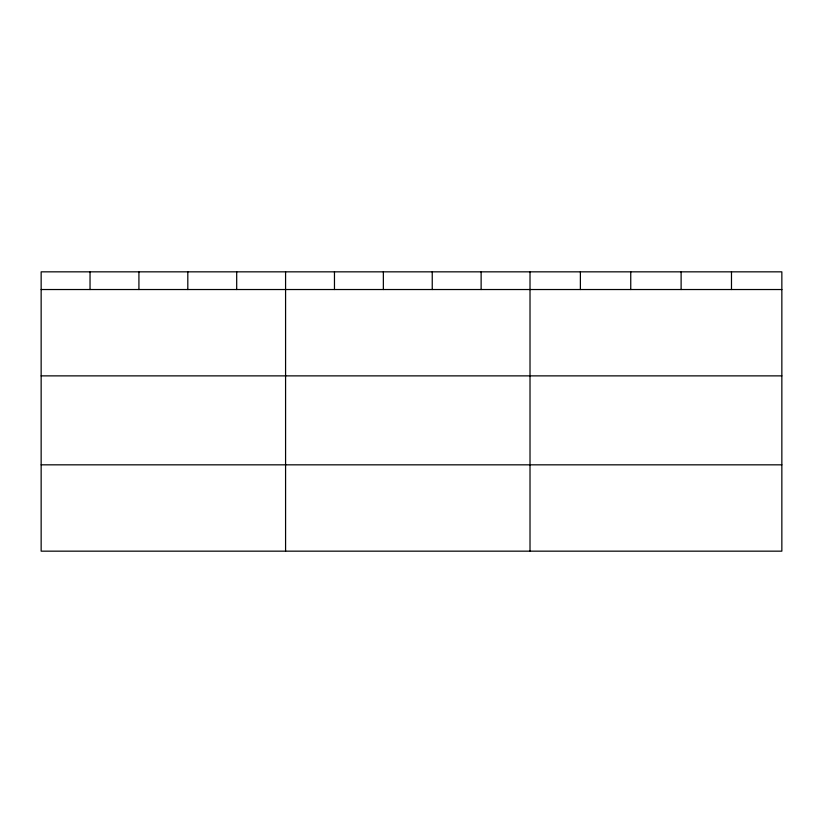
<?xml version="1.0" encoding="UTF-8"?>
<svg xmlns="http://www.w3.org/2000/svg" width="823" height="823" viewBox="0 0 823 823"><rect width="100%" height="100%" fill="white"/><g stroke="black" fill="none" stroke-linecap="round" stroke-linejoin="round"><path stroke-width="1.23" d="M781.85 289.531L781.85 551.163L41.15 551.163L41.15 271.837L781.85 271.837L781.85 289.531L41.15 289.531M41.15 375.874L781.85 375.874M41.15 464.83L781.85 464.83M731.482 271.837L731.482 289.531M681.115 271.837L681.115 289.531M630.747 271.837L630.747 289.531M580.38 271.837L580.38 289.531M530.012 271.837L530.012 551.163M481.126 271.837L481.126 289.531M432.24 271.837L432.24 289.531M383.353 271.837L383.353 289.531M334.467 271.837L334.467 289.531M285.581 271.837L285.581 551.163M236.695 271.837L236.695 289.531M187.809 271.837L187.809 289.531M138.922 271.837L138.922 289.531M90.036 271.837L90.036 289.531"/></g></svg>
